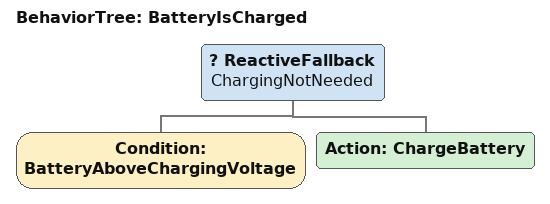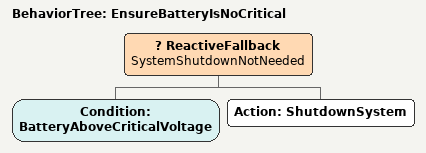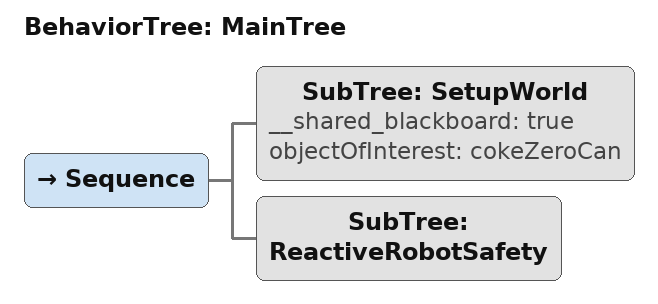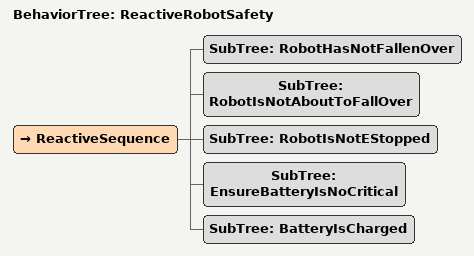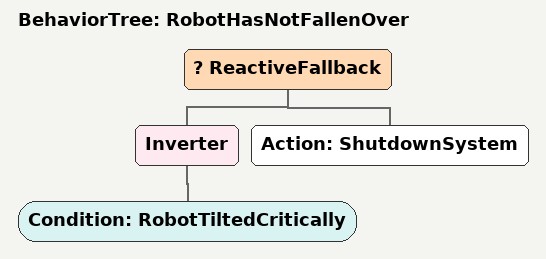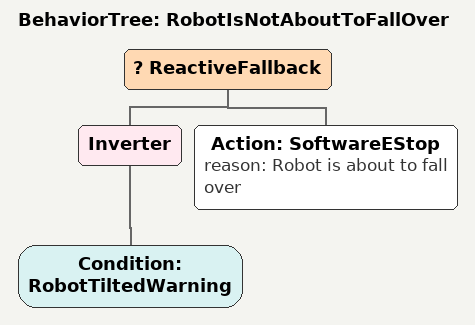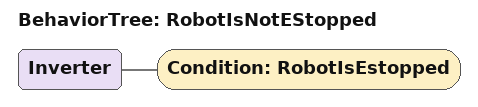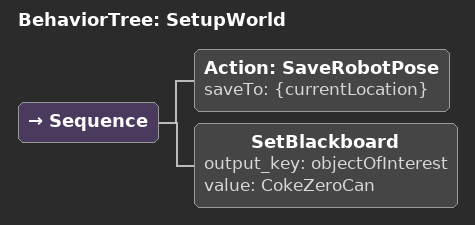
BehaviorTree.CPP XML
<?xml version="1.0"?>
<root main_tree_to_execute="MainTree">
    <BehaviorTree ID="BatteryIsCharged">
        <ReactiveFallback name="ChargingNotNeeded">
            <Condition ID="BatteryAboveChargingVoltage"/>
            <Action ID="ChargeBattery"/>
        </ReactiveFallback>
    </BehaviorTree>
    <BehaviorTree ID="EnsureBatteryIsNoCritical">
        <ReactiveFallback name="SystemShutdownNotNeeded">
            <Condition ID="BatteryAboveCriticalVoltage"/>
            <Action ID="ShutdownSystem"/>
        </ReactiveFallback>
    </BehaviorTree>
    <BehaviorTree ID="MainTree">
        <Sequence>
            <SubTree ID="SetupWorld" __shared_blackboard="true" objectOfInterest="cokeZeroCan"/>
            <SubTree ID="ReactiveRobotSafety"/>
        </Sequence>
    </BehaviorTree>
    <BehaviorTree ID="ReactiveRobotSafety">
        <ReactiveSequence>
            <SubTree ID="RobotHasNotFallenOver"/>
            <SubTree ID="RobotIsNotAboutToFallOver"/>
            <SubTree ID="RobotIsNotEStopped"/>
            <SubTree ID="EnsureBatteryIsNoCritical"/>
            <SubTree ID="BatteryIsCharged"/>
        </ReactiveSequence>
    </BehaviorTree>
    <BehaviorTree ID="RobotHasNotFallenOver">
        <ReactiveFallback>
            <Inverter>
                <Condition ID="RobotTiltedCritically"/>
            </Inverter>
            <Action ID="ShutdownSystem"/>
        </ReactiveFallback>
    </BehaviorTree>
    <BehaviorTree ID="RobotIsNotAboutToFallOver">
        <ReactiveFallback>
            <Inverter>
                <Condition ID="RobotTiltedWarning"/>
            </Inverter>
            <Action ID="SoftwareEStop" reason="Robot is about to fall over"/>
        </ReactiveFallback>
    </BehaviorTree>
    <BehaviorTree ID="RobotIsNotEStopped">
        <Inverter>
            <Condition ID="RobotIsEstopped"/>
        </Inverter>
    </BehaviorTree>
    <BehaviorTree ID="SetupWorld">
        <Sequence>
            <Action ID="SaveRobotPose" saveTo="{currentLocation}"/>
            <SetBlackboard output_key="objectOfInterest" value="CokeZeroCan"/>
        </Sequence>
    </BehaviorTree>
</root>
